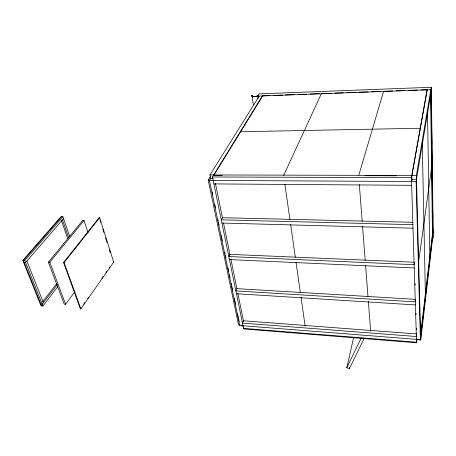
<?xml version="1.0" encoding="UTF-8"?>
<svg xmlns="http://www.w3.org/2000/svg" width="456" height="456" viewBox="0 0 456 456"><rect width="100%" height="100%" fill="white"/><g stroke="black" fill="none" stroke-linecap="round" stroke-linejoin="round"><path stroke-width="0.68" d="M416.847 339.6L420.757 339.908L432.824 236.476M432.852 238.784L433.2 235.809L431.342 87.278L259.019 93.862L257.6 96.119L257.925 98.228M420.375 336.357L432.459 233.871L430.618 93.976M210.797 178.245L209.441 180.439L239.713 325.493L420.381 339.674L432.79 233.882L430.926 89.211L416.391 175.457L420.757 339.908M262.861 96.718L262.679 95.492L212.473 176.979L243.572 328.388L416.533 342.194L416.944 338.842M243.76 327.921L243.977 328.97L416.63 342.798L417.063 339.281M416.516 335.234L416.356 336.528L242.484 323.104L243.453 320.785L416.676 333.946M418.42 263.34L431.587 167.54M414.31 263.465L414.128 264.691L228.815 256.557L229.904 254.351L414.487 262.246M420.381 339.674L416.117 181.528L431.216 91.092L431.433 108.186M431.342 87.278L430.937 89.689L257.6 96.119M411.551 181.505L411.95 179.265L416.488 179.288M416.533 342.194L411.432 177.669L427.209 89.353M411.842 175.828L427.215 89.684L420.888 89.923M353.674 337.354L346.799 367.764L349.33 368.722L349.638 367.337M358.855 175.013L383.61 91.308L392.753 90.966M283.626 175.492L321.394 93.617M346.799 367.764L361.237 337.993M349.33 368.722L364.19 338.346M239.907 325.025L238.585 324.923L208.198 180.023L210.421 176.449M213.18 178.427L210.695 178.416L209.977 174.95L259.139 96.21M83.608 304.22L84.827 302.488M87.666 298.452L88.475 297.295M101.859 278.257L103.073 276.524M105.912 272.483L106.727 271.331M109.161 267.866L109.97 266.714M80.866 308.877L113.686 262.12L99.659 217.672L99.174 217.66L63.544 262.525L80.364 308.837L80.866 308.877L64.062 262.553L99.659 217.672M88.042 232.623L84.029 220.493L82.696 220.459L48.382 262.166L64.233 304.158L65.607 304.26L74.391 292.285M69.808 236.613L62.871 216.725L61.001 216.674L22.8 260.439L41.006 305.839L42.932 305.982L57.69 286.83M57.439 284.458L42.203 304.146L40.858 304.044M42.607 301.798L56.567 283.809M48.382 262.166L49.801 262.234L84.029 220.493M63.538 218.641L25.593 262.542L24.208 262.468M22.8 260.439L24.795 260.541L62.871 216.725M61.571 216.691L23.41 260.467L41.593 305.885M251.883 95.458L252.071 95.446A3.101 1.186 -9.7 0 0 254.209 96.621A3.101 1.186 -9.7 0 0 257.976 95.224L258.164 95.218A3.3 1.265 -9.7 0 1 254.157 96.7A3.3 1.265 -9.7 0 1 251.883 95.458L253.342 104.601M269.792 95.538L262.724 95.8L213.784 175.309L222.249 175.332M273.326 95.407L282.52 95.065M285.348 94.956L294.536 94.614M298.07 94.483L306.552 94.17M310.086 94.039L319.274 93.697M322.101 93.594L331.295 93.252M334.829 93.121L343.311 92.802M346.845 92.671L356.039 92.329M358.866 92.226L368.055 91.884M371.594 91.753L380.076 91.439M396.27 90.835L404.711 90.522M408.228 90.391L417.371 90.049M240.608 131.733L420.335 128.239M209.977 174.95L416.391 175.457M365.039 175.708L396.241 175.788M212.473 176.979L411.432 177.669M208.198 180.023L209.692 180.035M209.441 180.439L416.117 181.528M213.898 183.916L411.671 185.307M412.555 222.306L222.431 217.7L221.274 219.826L412.891 224.677M221.935 223.047L412.999 228.2M229.436 259.567L414.23 267.963M113.213 262.097L113.686 262.12M63.544 262.525L64.062 262.553M236.453 293.732L415.376 304.921M241.23 325.795L243.213 325.949M24.795 260.541L42.932 305.982M26.875 261.054L43.388 302.607M49.801 262.234L65.607 304.26M61.383 220.527L67.699 238.516M62.449 219.895L68.753 237.895M100.024 220.356L100.662 222.374M102.788 229.106L103.854 232.475M105.553 237.861L107.046 242.575M109.172 249.307L110.232 252.67M212.165 191.885L212.747 194.672M214.776 204.43L215.506 207.919M217.974 219.769L218.264 221.16M218.555 222.556L219.136 225.344M221.171 235.102L222.334 240.682M224.802 252.533L225.093 253.924M225.384 255.32L225.965 258.107M227.994 267.866L228.724 271.354M229.448 274.837L230.029 277.624M231.192 283.204L231.483 284.595M231.773 285.992L232.794 290.871M234.39 298.537L235.552 304.118M237.587 313.876L238.311 317.359M238.602 318.755L239.183 321.543M215.42 183.312L222.534 218.19M223.52 223.047L230.069 255.16M230.913 259.293L236.892 288.597M237.878 293.453L243.567 321.337M252.071 95.446L252.407 97.555M258.273 95.92L258.598 98.029M284.892 184.338L289.902 219.416M290.603 224.323L295.311 257.292M296.012 262.206L300.322 292.382M301.028 297.295L305.132 326.068M359.351 184.697L362.184 221.451M362.566 226.398L365.182 260.319M365.564 265.272L367.969 296.417M368.351 301.376L370.642 331.102M411.831 175.446L411.99 180.69M415.137 283.564L415.182 285.108M416.049 313.363L416.094 314.839M416.505 328.263L416.545 329.699M416.596 341.669L416.63 342.798M422.245 143.104L425.391 293.829M427.5 111.007L429.82 256.278M431.604 121.712L431.889 144.501M432.06 158.032L432.362 181.534M432.51 193.64L432.818 217.854M432.972 229.961L433 232.098M431.097 88.726L432.995 237.599M415.621 299.353L415.279 301.878L235.872 290.911L236.898 288.637L415.621 299.353"/></g></svg>
